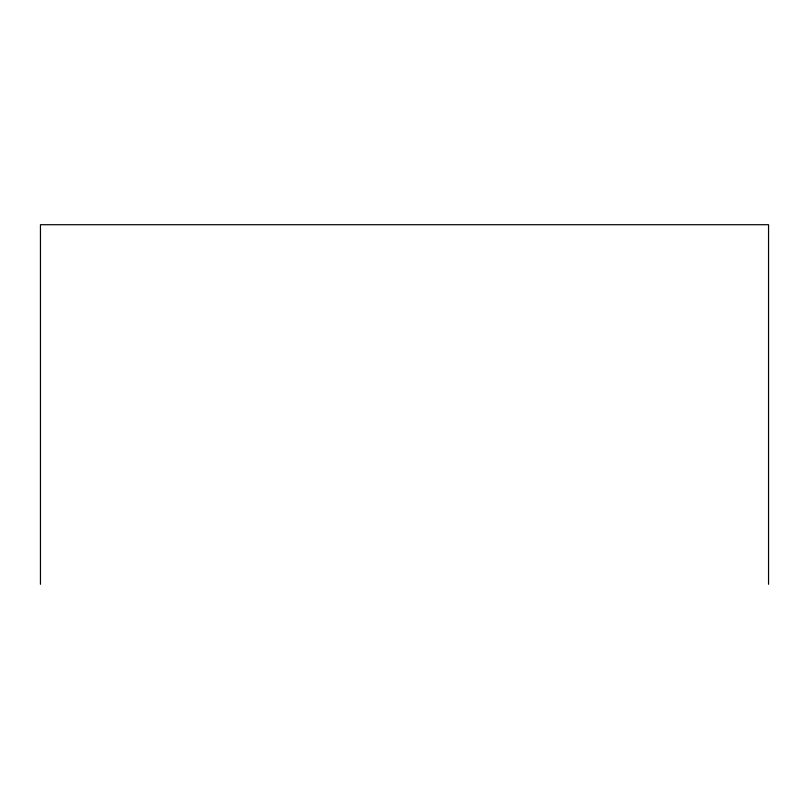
<?xml version="1.0" encoding="UTF-8"?>
<svg xmlns="http://www.w3.org/2000/svg" width="809" height="809" viewBox="0 0 809 809"><rect width="100%" height="100%" fill="white"/><g stroke="black" fill="none" stroke-linecap="round" stroke-linejoin="round"><path stroke-width="1.21" d="M768.55 584.29L768.55 224.71L40.45 224.71L40.45 584.29"/></g></svg>
